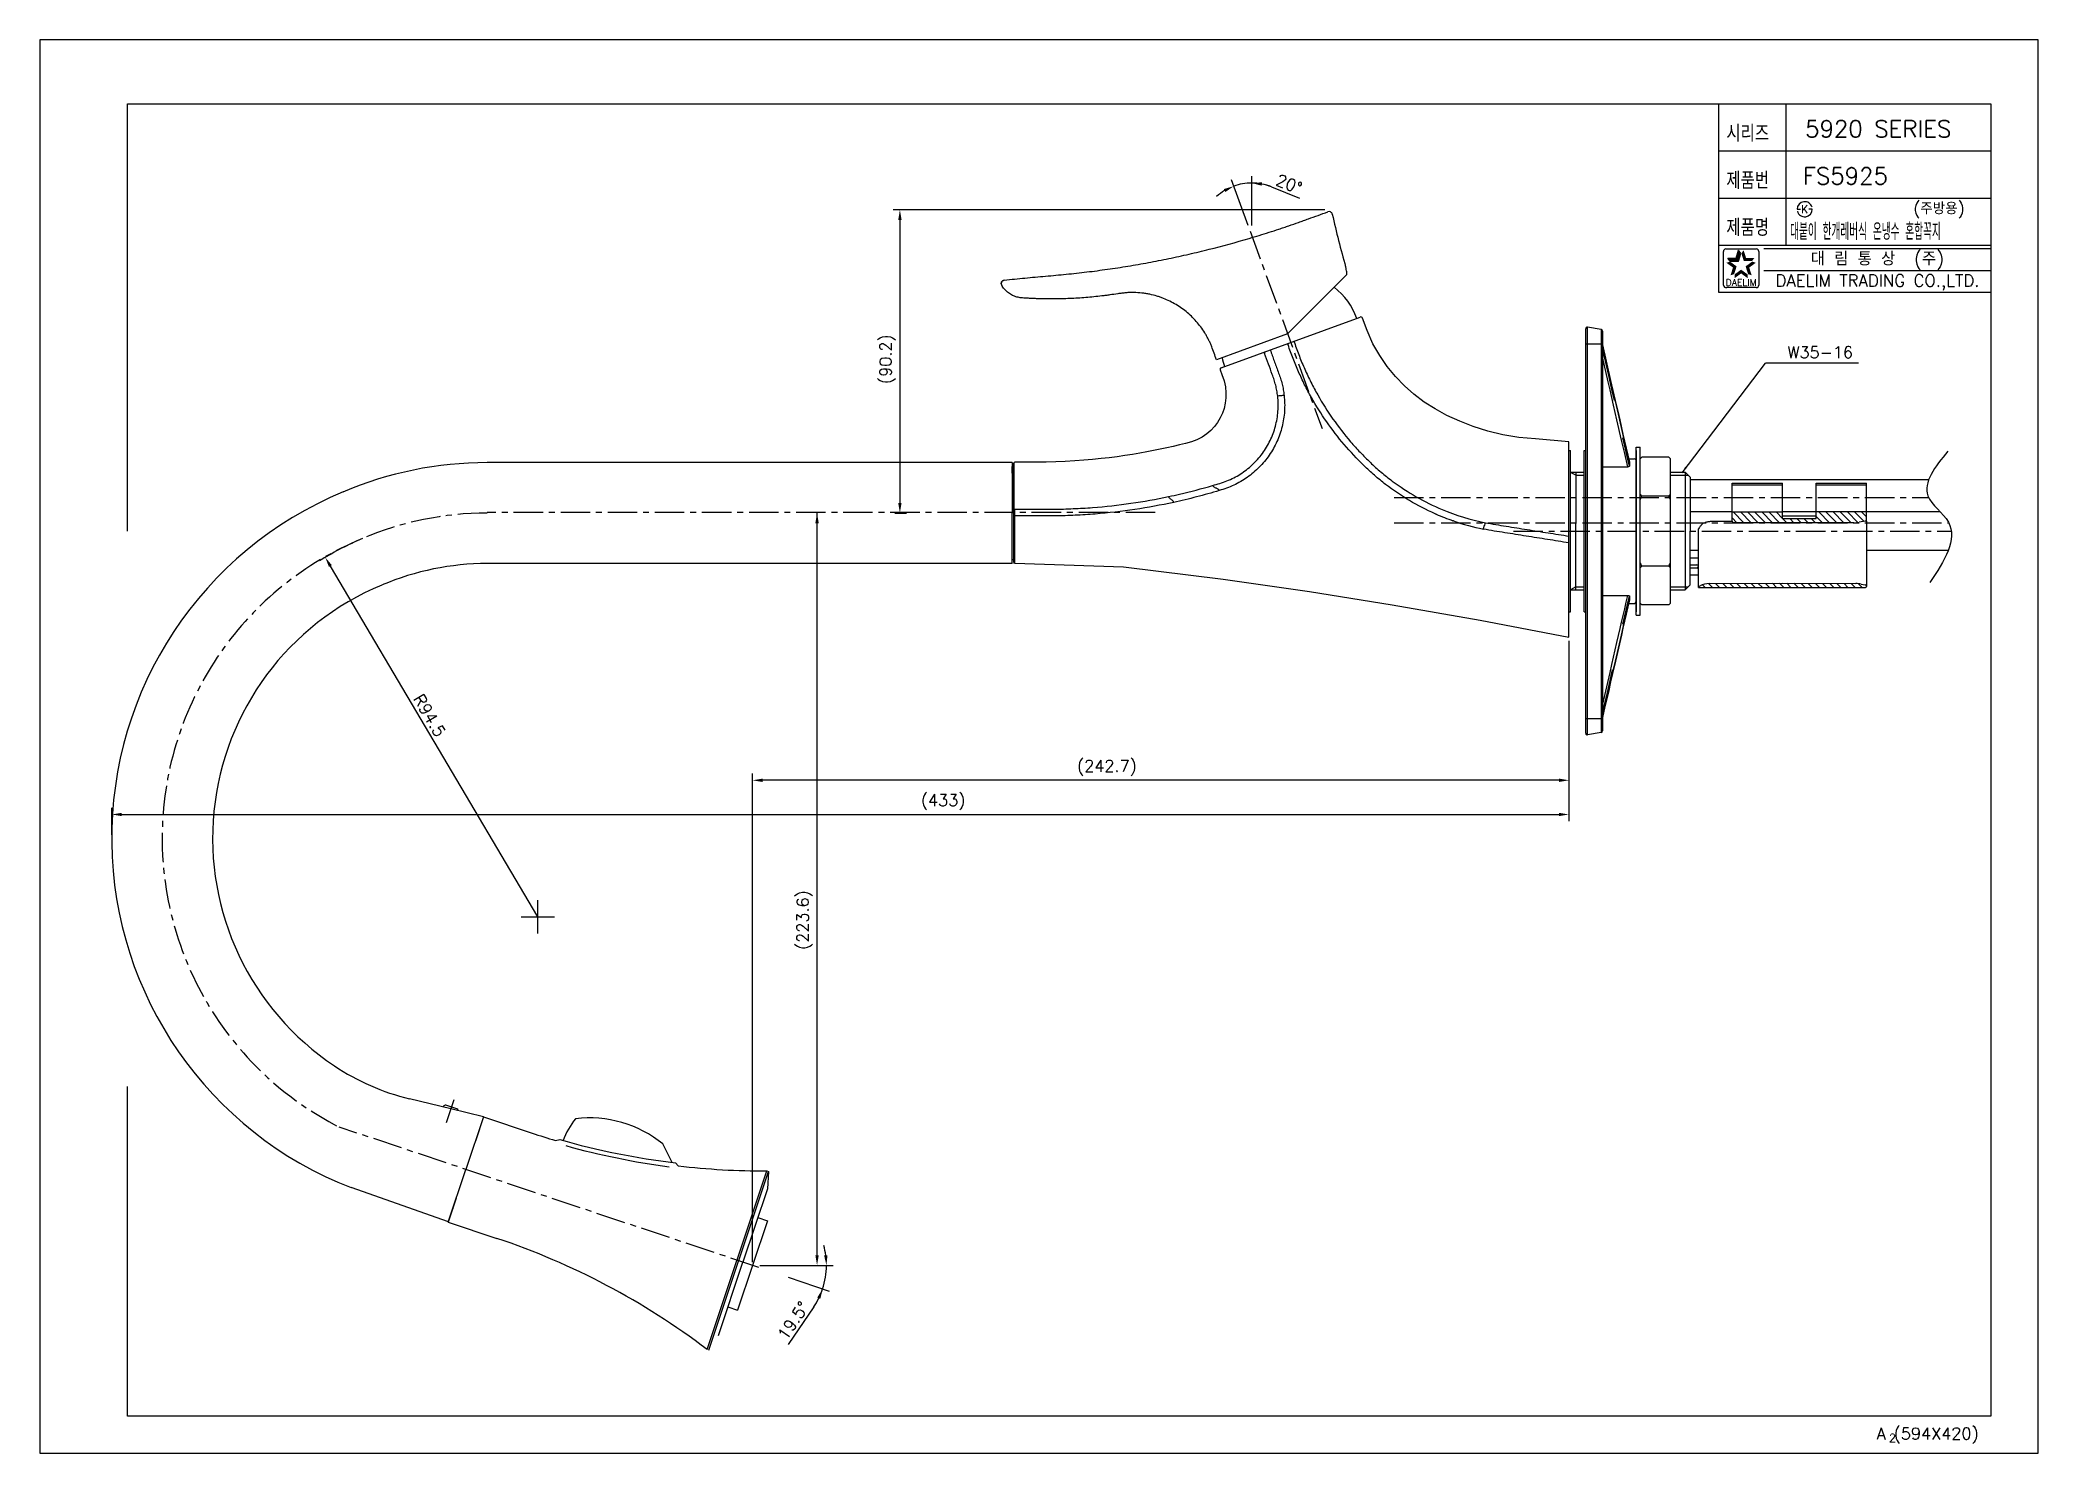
# Model space of a CAD drawing. Extents: x 22162 to 22756, y -3026 to -2606.
import ezdxf
from ezdxf.enums import TextEntityAlignment as Align

# ---------------------------------------------------------------- set-up
doc = ezdxf.new("R2010")
doc.units = 0
doc.header["$LTSCALE"] = 7
doc.header["$MEASUREMENT"] = 0
doc.linetypes.add('CENTER', pattern=[2, 1.25, -0.25, 0.25, -0.25])
doc.layers.get('0').update_dxf_attribs({"color": 2, "linetype": 'CONTINUOUS'})
doc.layers.get('Defpoints').update_dxf_attribs({"linetype": 'CONTINUOUS'})
for name, color, linetype in [('CL', 1, 'CENTER'), ('D', 2, 'CONTINUOUS'), ('DWG', 7, 'CONTINUOUS'), ('TXT', 4, 'CONTINUOUS'), ('W', 7, 'CONTINUOUS')]:
    doc.layers.add(name, color=color, linetype=linetype)
doc.styles.add('GHS', font='ROMANS.shx', dxfattribs={"bigfont": 'GHS.shx'})
doc.styles.add('ROMANS', font='romans')
doc.dimstyles.new('ISO-25', dxfattribs={"dimscale": 0, "dimtxt": 3.5, "dimasz": 2, "dimexe": 1, "dimexo": 1, "dimgap": 1, "dimtad": 1, "dimdec": 4, "dimdsep": 46, "dimtxsty": 'GHS', "dimcen": 3, "dimclrd": 256, "dimclre": 256, "dimclrt": 256, "dimadec": 3, "dimazin": 0, "dimtfac": 1, "dimtdec": 4, "dimtmove": 0, "dimatfit": 0, "dimfxl": 0, "dimtvp": 1, "dimtolj": 1, "dimtzin": 0, "dimlwd": -1, "dimlwe": -1, "dimarcsym": 0})

# ---------------------------------------------------------------- blocks, each defined once
blk = doc.blocks.new('*D0')
at = {"layer": 'D'}
for p, q in [((22616.07, -2784.86), (22616.07, -2838.44)), ((22182.85, -2842.48), (22182.85, -2834.44)), ((22185.85, -2836.44), (22613.07, -2836.44))]:
    blk.add_line(p, q, dxfattribs=at)
for points in [[(22185.85, -2835.94), (22185.85, -2836.94), (22182.85, -2836.44)], [(22613.07, -2835.94), (22613.07, -2836.94), (22616.07, -2836.44)]]:
    blk.add_solid(points, dxfattribs=at)
at = {"layer": 'Defpoints', "color": 0}
for p in [(22616.07, -2783.86), (22616.07, -2836.44), (22182.85, -2843.48)]:
    blk.add_point(p, dxfattribs=at)
at = {"layer": 'D', "insert": (22430.02, -2832.77), "char_height": 3.5, "attachment_point": 5, "style": 'GHS'}
blk.add_mtext('\\A1;(433)', dxfattribs=at)
blk = doc.blocks.new('*D5')
at = {"layer": 'D'}
for p, q in [((22520.67, -2661.39), (22515.73, -2647.82)), ((22521.76, -2661.4), (22521.76, -2646.76)), ((22527.65, -2649.91), (22535.99, -2653.29))]:
    blk.add_line(p, q, dxfattribs=at)
for start, end in [(90, 110), (67.88544, 90), (67.98863, 78.99431), (121.00569, 132.01137)]:
    blk.add_arc((22521.76, -2664.4), 15.64, start, end, dxfattribs=at)
for points in [[(22524.7, -2649.54), (22524.8, -2648.55), (22521.76, -2648.76)], [(22513.49, -2650.54), (22513.92, -2651.44), (22516.41, -2649.7)]]:
    blk.add_solid(points, dxfattribs=at)
at = {"layer": 'Defpoints', "color": 0}
for p in [(22518.15, -2649.18), (22521.01, -2662.33), (22521.69, -2664.21), (22521.76, -2662.4), (22521.76, -2664.4)]:
    blk.add_point(p, dxfattribs=at)
at = {"layer": 'D', "insert": (22532.85, -2649.05), "char_height": 3.5, "attachment_point": 5, "rotation": 337.88544, "style": 'GHS'}
blk.add_mtext('\\A1;20°', dxfattribs=at)
blk = doc.blocks.new('*D1')
at = {"layer": 'D'}
blk.add_line((22309.54, -2866.87), (22247.87, -2762.61), dxfattribs=at)
blk.add_arc((22294.45, -2841.36), 94.5, 113.66833, 121.81752, dxfattribs=at)
blk.add_solid([(22248.3, -2762.35), (22247.43, -2762.86), (22246.34, -2760.02)], dxfattribs=at)
at = {"layer": 'Defpoints', "color": 0}
for p in [(22246.34, -2760.02), (22294.45, -2841.36)]:
    blk.add_point(p, dxfattribs=at)
at = {"layer": 'D', "insert": (22277.34, -2807.03), "char_height": 3.5, "attachment_point": 5, "rotation": 300.60491, "style": 'GHS'}
blk.add_mtext('\\A1;R94.5', dxfattribs=at)
blk = doc.blocks.new('*D2')
at = {"layer": 'D'}
for p, q in [((22543.5, -2656.72), (22415.17, -2656.72)), ((22417.17, -2659.72), (22417.17, -2743.86)), ((22415.65, -2746.86), (22419.17, -2746.86))]:
    blk.add_line(p, q, dxfattribs=at)
for points in [[(22416.67, -2659.72), (22417.67, -2659.72), (22417.17, -2656.72)], [(22416.67, -2743.86), (22417.67, -2743.86), (22417.17, -2746.86)]]:
    blk.add_solid(points, dxfattribs=at)
at = {"layer": 'Defpoints', "color": 0}
for p in [(22544.5, -2656.72), (22414.65, -2746.86), (22417.17, -2746.86)]:
    blk.add_point(p, dxfattribs=at)
at = {"layer": 'D', "insert": (22413.51, -2701.11), "char_height": 3.5, "attachment_point": 5, "rotation": 90, "style": 'GHS'}
blk.add_mtext('\\A1;(90.2)', dxfattribs=at)
blk = doc.blocks.new('*D3')
at = {"layer": 'D'}
for p, q in [((22375.52, -2970.47), (22397.34, -2970.47)), ((22383.93, -2974.01), (22396.1, -2978.08)), ((22391.54, -2982.82), (22383.96, -2993.99))]:
    blk.add_line(p, q, dxfattribs=at)
for start, end in [(7.82103, 15.64206), (341.5, 0), (325.82121, 341.5), (325.85794, 333.67897)]:
    blk.add_arc((22373.35, -2970.47), 21.99, start, end, dxfattribs=at)
for points in [[(22395.64, -2967.44), (22394.64, -2967.51), (22395.34, -2970.47)], [(22392.6, -2980.03), (22393.52, -2980.41), (22394.21, -2977.45)]]:
    blk.add_solid(points, dxfattribs=at)
at = {"layer": 'Defpoints', "color": 0}
for p in [(22373.35, -2970.47), (22373.35, -2970.47), (22374.52, -2970.47), (22382.98, -2973.69), (22395.21, -2972.83)]:
    blk.add_point(p, dxfattribs=at)
at = {"layer": 'D', "insert": (22385.48, -2986.86), "char_height": 3.5, "attachment_point": 5, "rotation": 55.82121, "style": 'GHS'}
blk.add_mtext('\\A1;19.5%%D', dxfattribs=at)
blk = doc.blocks.new('*D4')
at = {"layer": 'D'}
for p, q in [((22616.07, -2784.86), (22616.07, -2828.28)), ((22373.35, -2969.47), (22373.35, -2824.28)), ((22613.07, -2826.28), (22376.35, -2826.28))]:
    blk.add_line(p, q, dxfattribs=at)
for points in [[(22376.35, -2825.78), (22376.35, -2826.78), (22373.35, -2826.28)], [(22613.07, -2825.78), (22613.07, -2826.78), (22616.07, -2826.28)]]:
    blk.add_solid(points, dxfattribs=at)
at = {"layer": 'Defpoints', "color": 0}
for p in [(22616.07, -2783.86), (22373.35, -2826.28), (22373.35, -2970.47)]:
    blk.add_point(p, dxfattribs=at)
at = {"layer": 'D', "insert": (22478.71, -2822.61), "char_height": 3.5, "attachment_point": 5, "style": 'GHS'}
blk.add_mtext('\\A1;(242.7)', dxfattribs=at)

msp = doc.modelspace()

# ---------------------------------------------------------------- linework, layer by layer
at = {"color": 7}
for p, q in [((22660.525, -2625.23662), (22660.525, -2681.23662)), ((22680.525, -2625.23662), (22680.525, -2667.23662)), ((22660.525, -2639.23662), (22741.525, -2639.23662)), ((22660.525, -2653.23662), (22741.525, -2653.23662)), ((22660.525, -2667.23662), (22741.525, -2667.23662)), ((22660.525, -2681.23662), (22741.525, -2681.23662))]:
    msp.add_line(p, q, dxfattribs=at)
at = {"color": 2, "linetype": 'Continuous'}
for p, q in [((22662.00249, -2679.1021), (22662.00249, -2669.1021)), ((22662.75249, -2668.3521), (22671.75249, -2668.3521)), ((22672.50249, -2669.1021), (22672.50249, -2679.1021)), ((22674.025, -2668.23662), (22741.525, -2668.23662)), ((22674.025, -2674.73662), (22741.525, -2674.73662)), ((22671.75249, -2679.8521), (22663.00249, -2679.8521))]:
    msp.add_line(p, q, dxfattribs=at)
at = {"color": 2}
for p, q in [((22664.00423, -2671.96899), (22663.33913, -2671.05356)), ((22663.33913, -2671.05356), (22665.76414, -2671.05356)), ((22664.00423, -2671.96899), (22666.42924, -2671.96899)), ((22665.76414, -2671.05356), (22666.51351, -2668.74724)), ((22666.42924, -2671.96899), (22667.17861, -2669.66267)), ((22667.17861, -2669.66267), (22666.51351, -2668.74724))]:
    msp.add_line(p, q, dxfattribs=at)
at = {"color": 7, "linetype": 'Continuous'}
for p, q in [((22512.68577, -2703.64663), (22554.03002, -2688.59855)), ((22532.41485, -2696.46583), (22532.56872, -2696.89036)), ((22527.24854, -2698.34621), (22527.40492, -2698.77776)), ((22616.07434, -2783.72679), (22616.07434, -2725.71375)), ((22451.07434, -2731.85978), (22451.07434, -2761.85978)), ((22451.07434, -2761.40929), (22451.07434, -2732.01397)), ((22645.74857, -2741.82794), (22637.74857, -2741.82794)), ((22576.58949, -2747.18452), (22576.54156, -2747.16371)), ((22581.75923, -2749.19083), (22581.5729, -2749.12647)), ((22645.74857, -2762.61255), (22637.74857, -2762.61255)), ((22281.51563, -2923.182), (22281.44092, -2923.4053)), ((22285.46758, -2923.97705), (22282.14845, -2922.86649)), ((22293.38552, -2926.31307), (22288.14999, -2941.96041)), ((22293.38552, -2926.31307), (22290.95729, -2933.57028)), ((22285.3024, -2950.47099), (22282.91447, -2957.60775)), ((22284.26301, -2953.57738), (22284.18369, -2953.81446))]:
    msp.add_line(p, q, dxfattribs=at)
at = {"linetype": 'Continuous'}
msp.add_lwpolyline([(22161.525, -3026.23662), (22755.525, -3026.23662), (22755.525, -2606.23662), (22161.525, -2606.23662)], close=True, dxfattribs=at)
at = {"color": 7, "linetype": 'Continuous'}
for points in [[(22616.07434, -2725.71371), (22606.09264, -2724.83857), (22601.16252, -2724.3603), (22596.42769, -2723.58568), (22591.9099, -2722.50549), (22587.6273, -2721.15778), (22583.60219, -2719.5846), (22579.8139, -2717.81078), (22576.30164, -2715.88813), (22573.06958, -2713.84869), (22570.00177, -2711.56135), (22567.136, -2709.03525), (22564.49495, -2706.29367), (22562.05719, -2703.30831), (22559.82662, -2700.05732), (22557.81343, -2696.50403), (22556.03778, -2692.58764), (22554.67075, -2688.89727)], [(22512.38454, -2704.28836), (22512.90146, -2705.70877), (22513.53861, -2707.55071), (22513.94401, -2709.35837), (22514.11446, -2711.08077), (22514.09404, -2712.6427), (22513.90386, -2714.21515), (22513.54702, -2715.75545), (22513.04755, -2717.19763), (22512.40065, -2718.58116), (22511.61276, -2719.89184), (22510.68242, -2721.12625), (22509.60587, -2722.27711), (22508.37483, -2723.33541), (22506.99811, -2724.27338), (22505.475, -2725.07225), (22503.82332, -2725.70097), (22502.07242, -2726.17131), (22500.26959, -2726.61956), (22498.42082, -2727.05684), (22496.52597, -2727.48447), (22494.58645, -2727.90001), (22492.59726, -2728.3032), (22490.55525, -2728.69304), (22488.45632, -2729.06851), (22486.29663, -2729.4283), (22484.07234, -2729.77089), (22481.77962, -2730.09448), (22479.4147, -2730.39701), (22476.97382, -2730.67616), (22474.45327, -2730.92929), (22471.85012, -2731.1534), (22469.15859, -2731.3454), (22466.34662, -2731.503), (22463.49083, -2731.61822), (22460.67413, -2731.68781), (22457.47167, -2731.71392), (22451.37432, -2731.71369)], [(22451.37434, -2761.71199), (22483.68283, -2762.80476), (22513.24458, -2766.49385), (22538.95293, -2770.18944), (22563.52959, -2774.10502), (22589.66707, -2778.68275), (22616.07434, -2783.72556)]]:
    msp.add_lwpolyline(points, dxfattribs=at)
at = {"color": 2, "linetype": 'Continuous'}
for centre, radius, start, end in [((22662.75249, -2669.1021), 0.75, 90, 180), ((22671.75249, -2669.1021), 0.75, 0, 90), ((22662.87749, -2678.9771), 0.88388, 188.13010235, 278.13010235), ((22671.75249, -2679.1021), 0.75, 270, 0)]:
    msp.add_arc(centre, radius, start, end, dxfattribs=at)
at = {"color": 7, "linetype": 'Continuous'}
for centre, radius, start, end in [((22554.20096, -2689.06843), 0.5, 20.01730221, 109.99999844), ((22512.85471, -2704.11723), 0.5, 109.99999847, 200.00001731), ((22451.37434, -2732.01376), 0.3, 90.00328727, 180), ((22604.81239, -2682.11224), 70.92907, 246.29452411, 246.5106286), ((22604.88153, -2681.94732), 71.10788, 246.55461224, 250.86515971), ((22604.90436, -2681.93485), 69.14672, 247.40065498, 258.58328638), ((22604.89661, -2681.89228), 71.16483, 251.02692194, 258.45766868), ((22451.37434, -2761.41198), 0.3, 180, 270.00144326), ((22281.9898, -2923.34065), 0.5, 71.5, 161.5), ((22285.30893, -2924.45121), 0.5, 358.01099302, 71.5)]:
    msp.add_arc(centre, radius, start, end, dxfattribs=at)
for points, knots in [([(22534.2743, -2695.78905), (22534.27728, -2695.78796), (22534.28477, -2695.80288), (22534.29594, -2695.82034), (22534.31341, -2695.85959), (22534.34519, -2695.93209), (22534.39193, -2696.04954), (22534.42979, -2696.1493), (22534.45004, -2696.20413)], [0, 0, 0, 0, 0.021037136, 0.077080113, 0.167428314, 0.289511805, 0.611999785, 1, 1, 1, 1]), ([(22534.44996, -2696.20416), (22534.93429, -2697.53622), (22535.88687, -2700.20691), (22537.51719, -2704.13726), (22539.33701, -2707.98443), (22542.01192, -2712.99101), (22545.81234, -2718.9982), (22550.18272, -2724.60787), (22553.99768, -2728.82257), (22557.00937, -2731.84427), (22560.17258, -2734.71077), (22566.83741, -2740.02146), (22573.09138, -2743.58994), (22578.33233, -2745.77212)], [0, 0, 0, 0, 0.062402637, 0.124815729, 0.187247668, 0.249701508, 0.374641922, 0.499678299, 0.562248542, 0.624841381, 0.687442046, 0.750056177, 1, 1, 1, 1]), ([(22525.64704, -2698.92911), (22525.5855, -2698.95151), (22525.5464, -2699.09837), (22525.56165, -2699.26691), (22525.58802, -2699.37908), (22525.60682, -2699.43625)], [0, 0, 0, 0, 0.367887897, 0.66189487, 1, 1, 1, 1]), ([(22529.48025, -2712.09275), (22529.41925, -2711.54291), (22529.25758, -2710.44753), (22528.90525, -2708.82519), (22528.44231, -2707.23088), (22527.68057, -2705.15412), (22526.74059, -2702.55446), (22525.98513, -2700.47552), (22525.60787, -2699.43585)], [0, 0, 0, 0, 0.125059207, 0.250058218, 0.375033849, 0.49999226, 0.749982823, 1, 1, 1, 1]), ([(22527.40393, -2698.77812), (22527.79571, -2699.85464), (22528.38415, -2701.4691), (22529.16584, -2703.62283), (22529.75702, -2705.23602), (22530.34165, -2706.85247), (22530.80866, -2708.50802), (22531.16791, -2710.1901), (22531.33355, -2711.32524), (22531.39692, -2711.89486)], [0, 0, 0, 0, 0.249974772, 0.37495873, 0.499941197, 0.624907851, 0.749908284, 0.874938915, 1, 1, 1, 1]), ([(22576.29641, -2747.05661), (22571.07828, -2744.76542), (22564.86207, -2741.08628), (22558.24043, -2735.66968), (22554.04716, -2731.79274), (22549.16472, -2726.57969), (22543.93671, -2719.79515), (22540.14386, -2713.75097), (22537.47023, -2708.71894), (22535.64897, -2704.85424), (22534.01463, -2700.90764), (22533.05758, -2698.22674), (22532.57132, -2696.88941)], [0, 0, 0, 0, 0.249954482, 0.312565359, 0.375173041, 0.500293062, 0.625329304, 0.750276778, 0.812735009, 0.875170169, 0.937588336, 1, 1, 1, 1]), ([(22510.14204, -2738.66556), (22511.56832, -2738.24624), (22514.44225, -2737.43257), (22518.45072, -2735.3726), (22522.02784, -2732.61822), (22525.04054, -2729.23374), (22527.3767, -2725.34362), (22528.95026, -2721.08489), (22529.70677, -2716.61176), (22529.64584, -2713.58586), (22529.4802, -2712.09276)], [0, 0, 0, 0, 0.123954627, 0.248305462, 0.373162404, 0.498405954, 0.623853856, 0.749338763, 0.874742865, 1, 1, 1, 1]), ([(22531.39878, -2711.89465), (22531.57065, -2713.43947), (22531.64495, -2716.56819), (22530.9162, -2721.20242), (22529.37677, -2725.63719), (22527.07514, -2729.72674), (22524.08987, -2733.33759), (22521.11195, -2735.85631), (22518.50063, -2737.52476), (22516.44467, -2738.59701), (22514.30558, -2739.48042), (22512.83486, -2739.93772), (22512.09805, -2740.15686)], [0, 0, 0, 0, 0.125223924, 0.250577988, 0.376004769, 0.501405737, 0.626632407, 0.751508825, 0.813825033, 0.876015732, 0.938071052, 1, 1, 1, 1]), ([(22531.39868, -2711.89466), (22531.24488, -2711.91236), (22530.60525, -2711.97672), (22529.96345, -2712.02426), (22529.4802, -2712.09276)], [0, 0, 0, 0, 0.240804035, 1, 1, 1, 1]), ([(22498.58841, -2743.66733), (22494.76432, -2744.50125), (22487.01631, -2745.92199), (22477.21461, -2747.04702), (22469.29428, -2747.55187), (22463.32483, -2747.7293), (22457.34956, -2747.70442), (22453.36558, -2747.70982), (22451.37355, -2747.70954)], [0, 0, 0, 0, 0.247199754, 0.497087184, 0.622630737, 0.74837335, 0.874186511, 1, 1, 1, 1]), ([(22451.37428, -2745.71087), (22453.29972, -2745.71091), (22456.18788, -2745.70985), (22460.03871, -2745.71253), (22463.88866, -2745.70787), (22468.69704, -2745.57512), (22476.35671, -2745.11325), (22485.84205, -2744.06617), (22493.3451, -2742.73657), (22497.05113, -2741.95424)], [0, 0, 0, 0, 0.125754912, 0.188632471, 0.251507867, 0.377200808, 0.502727273, 0.752615973, 1, 1, 1, 1]), ([(22497.05113, -2741.95427), (22498.14789, -2741.72275), (22502.54176, -2740.75174), (22506.90032, -2739.61862), (22510.14204, -2738.66557)], [0, 0, 0, 0, 0.249104653, 1, 1, 1, 1]), ([(22498.58846, -2743.66756), (22498.55233, -2743.49685), (22498.32834, -2743.21752), (22497.94418, -2742.90758), (22497.56162, -2742.61782), (22497.22909, -2742.32604), (22497.07473, -2742.07795), (22497.05113, -2741.95424)], [0, 0, 0, 0, 0.224280591, 0.429235522, 0.64274748, 0.838119206, 1, 1, 1, 1]), ([(22512.09805, -2740.15683), (22510.97785, -2740.48999), (22508.73928, -2741.15081), (22504.2461, -2742.36409), (22500.85508, -2743.17338), (22498.58848, -2743.66766)], [0, 0, 0, 0, 0.251125907, 0.501510569, 1, 1, 1, 1]), ([(22512.09801, -2740.15671), (22512.04581, -2739.97885), (22511.79738, -2739.75862), (22511.4339, -2739.5602), (22511.11058, -2739.40814), (22510.78834, -2739.2563), (22510.43081, -2739.06087), (22510.1871, -2738.84077), (22510.14203, -2738.66554)], [0, 0, 0, 0, 0.222010758, 0.358297541, 0.503661671, 0.648513584, 0.783282715, 1, 1, 1, 1]), ([(22451.07434, -2747.69305), (22451.07433, -2747.70096), (22451.12009, -2747.69709), (22451.16736, -2747.70886), (22451.26691, -2747.70831), (22451.33541, -2747.71012), (22451.37355, -2747.71013)], [0, 0, 0, 0, 0.078966731, 0.295270971, 0.619150525, 1, 1, 1, 1]), ([(22451.07434, -2745.73106), (22451.07434, -2745.72301), (22451.11972, -2745.72456), (22451.16782, -2745.71334), (22451.26732, -2745.71262), (22451.33607, -2745.71087), (22451.37428, -2745.71087)], [0, 0, 0, 0, 0.080060445, 0.296433611, 0.619929591, 1, 1, 1, 1]), ([(22451.37434, -2761.71196), (22451.37593, -2761.73391), (22451.37161, -2761.53908), (22451.37489, -2761.44486), (22451.37181, -2761.06028), (22451.37145, -2760.40935), (22451.36838, -2759.23416), (22451.36694, -2757.54428), (22451.36616, -2755.45613), (22451.36755, -2752.13784), (22451.372, -2749.51992), (22451.37355, -2747.70994)], [0, 0, 0, 0, 0.004716972, 0.018834389, 0.042236211, 0.074715938, 0.16570544, 0.288656271, 0.439258283, 0.612203099, 1, 1, 1, 1]), ([(22590.65709, -2751.61802), (22590.68771, -2751.46688), (22590.80317, -2751.06128), (22591.01501, -2750.43509), (22591.1692, -2749.9497), (22591.21722, -2749.71348)], [0, 0, 0, 0, 0.232977727, 0.635827089, 1, 1, 1, 1]), ([(22591.21719, -2749.71361), (22592.24554, -2749.92089), (22594.31477, -2750.27189), (22597.42431, -2750.7558), (22600.53244, -2751.25067), (22604.67692, -2751.90809), (22609.85766, -2752.72875), (22614.00213, -2753.38586), (22616.0743, -2753.71427)], [0, 0, 0, 0, 0.124995803, 0.25000294, 0.374997332, 0.500000976, 0.750010118, 1, 1, 1, 1]), ([(22616.07432, -2755.71377), (22613.9553, -2755.37797), (22609.71716, -2754.70618), (22604.4193, -2753.86759), (22600.18123, -2753.19571), (22597.00289, -2752.69032), (22593.82302, -2752.197), (22591.70805, -2751.83262), (22590.65708, -2751.61807)], [0, 0, 0, 0, 0.249998314, 0.500011406, 0.625013377, 0.750006155, 0.875010716, 1, 1, 1, 1])]:
    msp.add_open_spline(points, degree=3, knots=knots, dxfattribs=at)
for points in [[(22637.74857, -2741.82794), (22637.57558, -2741.65272), (22637.40897, -2741.47943), (22637.24857, -2741.30794)], [(22637.24857, -2742.86796), (22637.40901, -2742.5249), (22637.57562, -2742.17832), (22637.74857, -2741.82794)], [(22645.74857, -2741.82794), (22645.92156, -2741.65272), (22646.08817, -2741.47943), (22646.24857, -2741.30794)], [(22646.24857, -2742.86796), (22646.08814, -2742.5249), (22645.92153, -2742.17832), (22645.74857, -2741.82794)], [(22637.74857, -2762.61255), (22637.57558, -2762.26211), (22637.40897, -2761.91553), (22637.24857, -2761.57254)], [(22645.74857, -2762.61255), (22645.92156, -2762.26211), (22646.08817, -2761.91553), (22646.24857, -2761.57254)], [(22637.24857, -2763.13256), (22637.40901, -2762.96103), (22637.57562, -2762.78774), (22637.74857, -2762.61255)], [(22646.24857, -2763.13256), (22646.08814, -2762.96103), (22645.92153, -2762.78774), (22645.74857, -2762.61255)]]:
    msp.add_spline(points, degree=3, dxfattribs=at)
msp.add_open_spline([(22451.37355, -2747.70994), (22451.37412, -2747.04359), (22451.37432, -2746.37723), (22451.37428, -2745.71087)], degree=3, dxfattribs=at)
at = {"color": 2}
for points in [[(22664.84429, -2673.88457), (22665.92045, -2673.53491), (22662.88241, -2672.45919), (22663.95857, -2672.10952)], [(22663.33913, -2671.05356), (22664.00423, -2671.96899), (22665.76414, -2671.05356), (22666.42924, -2671.96899)], [(22665.76414, -2671.05356), (22666.42924, -2671.96899), (22666.51351, -2668.74724), (22667.17861, -2669.66267)], [(22667.99148, -2668.74724), (22667.32637, -2669.66267), (22668.74085, -2671.05356), (22668.07574, -2671.96899)], [(22668.74085, -2671.05356), (22668.07574, -2671.96899), (22671.16586, -2671.05356), (22670.50075, -2671.96899)], [(22671.62257, -2672.45919), (22670.54642, -2672.10952), (22669.6607, -2673.88457), (22668.58454, -2673.53491)], [(22664.09492, -2676.19089), (22665.17108, -2675.84123), (22664.84429, -2673.88457), (22665.92045, -2673.53491)], [(22667.25249, -2675.63423), (22667.25249, -2674.5027), (22665.29062, -2677.05962), (22665.29062, -2675.92808)], [(22669.21437, -2677.05962), (22669.21437, -2675.92808), (22667.25249, -2675.63423), (22667.25249, -2674.5027)], [(22669.6607, -2673.88457), (22668.58454, -2673.53491), (22670.41007, -2676.19089), (22669.33391, -2675.84123)]]:
    msp.add_solid(points, dxfattribs=at)
at = {"layer": 'CL'}
for p, q in [((22564.08298, -2742.22027), (22723.05558, -2742.22027)), ((22493.07434, -2746.72802), (22294.44905, -2746.72812)), ((22564.08298, -2749.72027), (22729.01034, -2749.72027)), ((22599.54855, -2752.22027), (22729.76894, -2752.22027)), ((22284.53436, -2921.25094), (22282.24826, -2928.08337)), ((22375.2438, -2971.10159), (22250.51578, -2929.36818))]:
    msp.add_line(p, q, dxfattribs=at)
for centre, radius, start, end in [((22294.44905, -2841.35985), 94.5, 90, 113.06202335), ((22294.21493, -2843.4807), 96.36532, 112.43997347, 243.03321785)]:
    msp.add_arc(centre, radius, start, end, dxfattribs=at)
at = {"layer": 'D'}
for p, q in [((22683.90769, -2656.55475), (22684.40769, -2656.55475)), ((22684.40769, -2656.55475), (22684.90769, -2656.55475)), ((22687.90769, -2656.55475), (22687.40769, -2656.55475)), ((22688.40769, -2656.55475), (22687.90769, -2656.55475)), ((22702.10652, -2702.26111), (22674.53345, -2702.26111)), ((22618.07434, -2735.62027), (22616.57434, -2734.75424)), ((22618.07434, -2735.62027), (22620.57434, -2735.62027)), ((22646.27436, -2735.62027), (22651.47434, -2735.62027)), ((22392.54045, -2967.46698), (22392.54045, -2746.72807)), ((22664.54855, -2748.28367), (22665.98524, -2749.72037)), ((22664.90656, -2746.52037), (22668.10656, -2749.72037)), ((22667.02788, -2746.52037), (22670.22788, -2749.72037)), ((22669.1492, -2746.52037), (22672.3492, -2749.72037)), ((22671.27052, -2746.52037), (22674.47052, -2749.72037)), ((22673.39184, -2746.52037), (22676.59184, -2749.72037)), ((22675.51316, -2746.52037), (22678.71316, -2749.72037)), ((22677.63449, -2746.52037), (22679.54855, -2748.43443)), ((22679.58449, -2748.47037), (22680.83449, -2749.72037)), ((22681.70581, -2748.47037), (22682.95581, -2749.72037)), ((22683.82713, -2748.47037), (22685.07713, -2749.72037)), ((22685.94845, -2748.47037), (22687.19845, -2749.72037)), ((22688.06977, -2748.47037), (22689.31977, -2749.72037)), ((22689.54855, -2747.82783), (22691.44109, -2749.72037)), ((22690.36241, -2746.52037), (22693.56241, -2749.72037)), ((22692.48373, -2746.52037), (22695.68373, -2749.72037)), ((22694.60505, -2746.52037), (22697.80505, -2749.72037)), ((22696.72637, -2746.52037), (22699.92637, -2749.72037)), ((22698.84769, -2746.52037), (22701.96922, -2749.6419)), ((22700.96901, -2746.52037), (22703.79466, -2749.34602)), ((22703.09033, -2746.52037), (22704.54855, -2747.97859)), ((22657.56882, -2767.82019), (22658.71829, -2768.96965)), ((22659.67631, -2767.80636), (22660.83961, -2768.96965)), ((22661.78842, -2767.79714), (22662.96093, -2768.96965)), ((22663.90052, -2767.78793), (22665.08225, -2768.96965)), ((22666.01263, -2767.77871), (22667.20357, -2768.96965)), ((22668.12473, -2767.7695), (22669.32489, -2768.96965)), ((22670.23684, -2767.76028), (22671.44621, -2768.96965)), ((22672.34894, -2767.75106), (22673.56753, -2768.96965)), ((22674.46105, -2767.74185), (22675.68885, -2768.96965)), ((22676.57315, -2767.73263), (22677.81017, -2768.96965)), ((22678.68525, -2767.72342), (22679.93149, -2768.96965)), ((22680.80831, -2767.72515), (22682.05281, -2768.96965)), ((22682.93893, -2767.73445), (22684.17413, -2768.96965)), ((22685.06954, -2767.74374), (22686.29545, -2768.96965)), ((22687.20016, -2767.75304), (22688.41677, -2768.96965)), ((22689.33078, -2767.76234), (22690.53809, -2768.96965)), ((22691.46139, -2767.77163), (22692.65941, -2768.96965)), ((22693.59201, -2767.78093), (22694.78073, -2768.96965)), ((22695.72263, -2767.79023), (22696.90205, -2768.96965)), ((22697.85324, -2767.79952), (22699.02337, -2768.96965)), ((22699.98386, -2767.80882), (22701.14469, -2768.96965)), ((22702.14834, -2767.85198), (22703.26601, -2768.96965)), ((22618.07434, -2768.82027), (22616.57434, -2769.68629)), ((22618.07434, -2768.82027), (22620.54855, -2768.82027)), ((22646.27436, -2768.82027), (22651.47434, -2768.82027)), ((22655.78384, -2768.15653), (22656.59697, -2768.96965)), ((22309.5357, -2871.86501), (22309.5357, -2861.86501)), ((22304.5357, -2866.86501), (22314.5357, -2866.86501)), ((22383.40531, -2970.46698), (22394.54045, -2970.46698))]:
    msp.add_line(p, q, dxfattribs=at)
for start, end in [(15, 180), (195, 0)]:
    msp.add_arc((22686.15769, -2656.55475), 2.25, start, end, dxfattribs=at)
msp.add_spline([(22728.65952, -2728.45171), (22722.80609, -2741.72037), (22728.87631, -2749.52037), (22723.37212, -2767.47508)], degree=3, dxfattribs=at)
for points in [[(22392.04045, -2749.85974), (22393.04045, -2749.85974), (22392.54045, -2746.85974)], [(22392.04045, -2967.46698), (22393.04045, -2967.46698), (22392.54045, -2970.46698)]]:
    msp.add_solid(points, dxfattribs=at)
at = {"layer": 'DWG'}
for p, q in [((22532.43296, -2693.58596), (22549.97739, -2676.04153)), ((22532.43296, -2693.58596), (22511.28988, -2701.28142)), ((22621.04855, -2812.31366), (22621.04855, -2692.12684)), ((22621.04855, -2696.5308), (22626.04857, -2696.5308)), ((22621.63537, -2812.80622), (22621.63537, -2691.63428)), ((22625.63537, -2692.33959), (22621.63537, -2691.63428)), ((22625.63537, -2692.33959), (22625.63537, -2812.10092)), ((22626.04857, -2692.83178), (22626.04857, -2811.60894)), ((22627.99353, -2705.32456), (22626.04857, -2696.83729)), ((22626.04857, -2696.84426), (22628.46934, -2707.40777)), ((22450.57434, -2731.85968), (22294.57434, -2731.85968)), ((22450.57434, -2731.85968), (22450.57434, -2733.05968)), ((22616.07434, -2728.22027), (22616.57434, -2728.22027)), ((22616.57434, -2752.22027), (22616.57434, -2728.22027)), ((22620.54855, -2776.22023), (22620.54855, -2728.22026)), ((22620.54855, -2728.22026), (22621.04855, -2728.22026)), ((22633.54604, -2733.12147), (22632.63782, -2729.15185)), ((22634.04857, -2732.90053), (22633.56921, -2730.80776)), ((22633.80959, -2730.72026), (22635.54856, -2730.72026)), ((22634.04712, -2731.75959), (22634.04857, -2731.77018)), ((22634.04857, -2731.77018), (22634.04857, -2732.89952)), ((22636.04857, -2777.22024), (22636.04857, -2727.22026)), ((22636.04857, -2727.22026), (22637.24857, -2727.22026)), ((22636.04857, -2728.22026), (22636.04857, -2776.22026)), ((22637.24857, -2777.22024), (22637.24857, -2727.22026)), ((22637.24857, -2730.78095), (22637.74857, -2730.28095)), ((22645.74857, -2730.28095), (22637.74857, -2730.28095)), ((22645.74857, -2730.28095), (22646.24857, -2730.78095)), ((22646.24857, -2773.65955), (22646.24857, -2730.78095)), ((22451.07434, -2732.95968), (22450.57434, -2732.95968)), ((22450.57434, -2732.95968), (22450.57434, -2734.95982)), ((22450.57434, -2733.05968), (22450.57434, -2734.95982)), ((22450.57434, -2734.95968), (22450.57434, -2733.05968)), ((22450.57434, -2733.05968), (22450.57434, -2746.85978)), ((22616.57434, -2734.72027), (22620.57434, -2734.72027)), ((22618.07434, -2734.72027), (22618.07434, -2749.72027)), ((22626.04857, -2733.12147), (22633.54604, -2733.12147)), ((22646.27436, -2734.72027), (22650.57434, -2734.72027)), ((22650.57434, -2734.72027), (22652.07434, -2736.22027)), ((22650.57434, -2734.72027), (22650.57434, -2769.72027)), ((22652.07434, -2736.22027), (22652.07434, -2752.22027)), ((22722.98511, -2736.97037), (22652.07434, -2736.97037)), ((22450.57434, -2761.85968), (22450.57434, -2746.85978)), ((22618.07434, -2769.72027), (22618.07434, -2749.72027)), ((22664.54855, -2746.47037), (22652.07434, -2746.47037)), ((22664.54855, -2746.47047), (22652.07434, -2746.47047)), ((22689.54855, -2746.47037), (22679.54855, -2746.47037)), ((22689.54855, -2747.77037), (22679.54855, -2747.77037)), ((22726.47116, -2746.47037), (22704.54853, -2746.47037)), ((22726.47125, -2746.47047), (22704.54853, -2746.47047)), ((22616.57434, -2776.22027), (22616.57434, -2752.22027)), ((22652.07434, -2768.22027), (22652.07434, -2752.22027)), ((22450.57434, -2761.85968), (22294.57434, -2761.85968)), ((22451.07434, -2760.75986), (22450.57434, -2760.75986)), ((22654.54855, -2757.97047), (22652.07434, -2757.97047)), ((22728.81278, -2757.97047), (22704.54807, -2757.97047)), ((22616.57434, -2769.72027), (22620.54855, -2769.72027)), ((22626.04857, -2771.31904), (22633.54604, -2771.31904)), ((22633.56812, -2773.63761), (22634.04857, -2771.54034)), ((22633.80959, -2773.72026), (22635.54856, -2773.72026)), ((22634.04857, -2772.67033), (22634.04712, -2772.68091)), ((22634.04857, -2771.54099), (22634.04857, -2772.67033)), ((22637.24857, -2773.65955), (22637.74857, -2774.15955)), ((22645.74857, -2774.15955), (22646.24857, -2773.65955)), ((22646.27436, -2769.72027), (22650.57434, -2769.72027)), ((22650.57434, -2769.72027), (22652.07434, -2768.22027)), ((22616.07434, -2776.22027), (22616.57434, -2776.22027)), ((22620.54855, -2776.22023), (22621.04855, -2776.22023)), ((22636.04857, -2777.22024), (22637.24857, -2777.22024)), ((22645.74857, -2774.15955), (22637.74857, -2774.15955)), ((22626.04857, -2804.05386), (22628.30264, -2794.21718)), ((22627.88876, -2798.44023), (22629.03818, -2793.424)), ((22621.04855, -2807.90971), (22626.04857, -2807.90971)), ((22626.6773, -2804.85234), (22626.04857, -2807.59625)), ((22626.04857, -2807.60329), (22626.29514, -2806.52717)), ((22625.63537, -2812.10092), (22621.63537, -2812.80622)), ((22283.63482, -2923.93938), (22271.35045, -2920.9489)), ((22293.38552, -2926.31307), (22283.63482, -2923.93938)), ((22293.38552, -2926.31307), (22307.85186, -2931.15344)), ((22314.76115, -2933.33782), (22316.10512, -2933.06439)), ((22349.44687, -2939.85358), (22346.71383, -2934.37194)), ((22351.25557, -2940.87468), (22350.46042, -2939.97593)), ((22282.91447, -2957.60775), (22288.14999, -2941.96041)), ((22359.87297, -2995.48437), (22377.64204, -2942.37825)), ((22360.34714, -2995.64302), (22378.1162, -2942.5369)), ((22377.64204, -2942.37825), (22378.1162, -2942.5369)), ((22378.1162, -2942.5369), (22377.80019, -2947.70362)), ((22282.93082, -2957.55887), (22254.06252, -2947.35572)), ((22377.80019, -2947.70362), (22370.50218, -2969.51507)), ((22282.91447, -2957.60775), (22297.3808, -2962.44812)), ((22377.78942, -2957.19045), (22368.90489, -2983.74351)), ((22374.94445, -2956.23854), (22377.78942, -2957.19045)), ((22363.20417, -2991.32651), (22370.50218, -2969.51507)), ((22366.05991, -2982.7916), (22368.90489, -2983.74351))]:
    msp.add_line(p, q, dxfattribs=at)
at = {"layer": 'DWG', "linetype": 'Continuous'}
for p, q in [((22664.54855, -2749.34433), (22664.54855, -2737.93555)), ((22664.54855, -2737.93555), (22679.54855, -2737.93555)), ((22679.54855, -2748.47037), (22679.54855, -2737.93555)), ((22689.54855, -2737.93555), (22704.54855, -2737.93555)), ((22689.54855, -2748.47037), (22689.54855, -2737.93555)), ((22704.54852, -2749.26088), (22704.54855, -2737.93555)), ((22664.54855, -2738.43555), (22679.54855, -2738.43555)), ((22689.54855, -2738.43555), (22704.54855, -2738.43555)), ((22664.04855, -2749.37267), (22658.68928, -2749.37267)), ((22704.54805, -2750.13061), (22704.5481, -2768.66963)), ((22654.54855, -2768.96965), (22654.54855, -2751.57986)), ((22652.04855, -2760.31718), (22652.04855, -2762.22037)), ((22654.54855, -2760.22037), (22652.45919, -2760.22037)), ((22652.04855, -2762.22037), (22654.04855, -2762.22037)), ((22652.04855, -2763.22037), (22652.04855, -2765.09339)), ((22654.04855, -2763.22037), (22652.04855, -2763.22037)), ((22652.50847, -2765.22037), (22654.54855, -2765.22037)), ((22654.5487, -2763.36482), (22654.54855, -2763.22037))]:
    msp.add_line(p, q, dxfattribs=at)
at = {"layer": 'DWG', "color": 7, "linetype": 'Continuous'}
for p, q in [((22664.54855, -2746.52037), (22679.54855, -2746.52037)), ((22700.72095, -2749.72037), (22665.04855, -2749.72037)), ((22679.54855, -2748.47037), (22689.54855, -2748.47037)), ((22704.54853, -2746.52037), (22689.54855, -2746.52037)), ((22704.13075, -2749.29001), (22702.36493, -2749.58431)), ((22704.53796, -2749.40864), (22704.53921, -2749.46019)), ((22704.54252, -2749.36242), (22704.53893, -2749.3973)), ((22704.53921, -2749.46019), (22704.54312, -2749.6582)), ((22704.54312, -2749.6582), (22704.54616, -2749.88188)), ((22704.54616, -2749.88188), (22704.54805, -2750.13061)), ((22657.74811, -2767.81477), (22679.5481, -2767.71965)), ((22679.5481, -2767.71965), (22701.3346, -2767.81471)), ((22702.93505, -2767.95081), (22704.13029, -2768.15001)), ((22654.5481, -2768.96965), (22704.2481, -2768.96965)), ((22654.71393, -2768.63673), (22655.09097, -2768.44821)), ((22704.5481, -2768.66963), (22704.5481, -2768.64321))]:
    msp.add_line(p, q, dxfattribs=at)
at = {"layer": 'DWG'}
for points in [[(22447.35442, -2678.90888), (22447.34319, -2678.87081), (22447.31658, -2678.73998), (22447.30765, -2678.60979), (22447.31538, -2678.48234), (22447.33868, -2678.35955), (22447.37608, -2678.24321), (22447.42613, -2678.13458), (22447.48697, -2678.0354), (22447.55717, -2677.94592), (22447.63503, -2677.86683), (22447.71898, -2677.79853), (22447.80735, -2677.74108), (22447.89819, -2677.69462), (22447.9272, -2677.68216)], [(22627.88709, -2705.99303), (22627.28939, -2703.3842), (22626.04857, -2697.9699)], [(22628.30119, -2710.21701), (22627.75835, -2707.8479), (22626.04857, -2700.38672)], [(22629.58933, -2713.42245), (22629.0364, -2711.00868), (22627.88709, -2705.99303)], [(22630.77729, -2717.47488), (22629.87752, -2713.54717), (22627.99353, -2705.32456)], [(22628.46934, -2707.40777), (22630.12866, -2714.64983), (22630.65377, -2716.94244), (22631.16442, -2719.17139)], [(22630.34285, -2719.12883), (22629.34729, -2714.78288), (22628.30119, -2710.21701)], [(22632.63782, -2729.15185), (22632.18376, -2727.16798), (22631.73391, -2725.20297), (22630.34285, -2719.12883)], [(22634.04734, -2731.75959), (22633.30719, -2728.52406), (22632.49218, -2724.96333), (22630.77729, -2717.47488)], [(22631.16442, -2719.17139), (22632.13264, -2723.4003), (22633.08937, -2727.57571)], [(22633.56921, -2730.80776), (22633.0893, -2728.70918), (22632.60889, -2726.60698), (22632.13257, -2724.52486)], [(22633.08937, -2727.57571), (22633.56924, -2729.67189), (22634.04857, -2731.76945)], [(22634.04857, -2732.89952), (22634.04386, -2732.92852), (22634.03131, -2732.95644), (22634.0109, -2732.98305), (22633.98204, -2733.00886), (22633.94532, -2733.03337), (22633.90254, -2733.05534), (22633.85337, -2733.07456), (22633.79816, -2733.09109), (22633.73953, -2733.10421), (22633.67841, -2733.1135), (22633.61391, -2733.11922), (22633.54604, -2733.12147)], [(22631.65296, -2783.14226), (22632.49628, -2779.4592), (22633.31129, -2775.89846), (22634.04734, -2772.68091)], [(22634.04857, -2772.67084), (22633.56812, -2774.7734), (22633.08753, -2776.8727), (22632.60686, -2778.97027), (22632.13087, -2781.04796), (22631.65477, -2783.12769)], [(22632.13094, -2779.92275), (22632.60693, -2777.84194), (22633.0876, -2775.73887), (22633.56812, -2773.63761)], [(22632.63622, -2775.29562), (22633.09093, -2773.30841), (22633.54604, -2771.31904)], [(22633.54604, -2771.31904), (22633.61391, -2771.32128), (22633.67841, -2771.32701), (22633.73953, -2771.33629), (22633.79816, -2771.34942), (22633.85337, -2771.36595), (22633.90254, -2771.38516), (22633.94532, -2771.40714), (22633.98204, -2771.43164), (22634.0109, -2771.45746), (22634.03131, -2771.48407), (22634.04386, -2771.51198), (22634.04857, -2771.54099)], [(22630.34299, -2785.3111), (22631.28308, -2781.20647), (22631.73232, -2779.24464), (22632.63622, -2775.29562)], [(22631.65477, -2783.12769), (22629.59085, -2792.13804), (22629.03814, -2794.55015), (22628.47112, -2797.02498), (22627.88876, -2799.56645), (22626.6773, -2804.85234)], [(22628.30264, -2794.21718), (22628.83196, -2791.90695), (22630.34299, -2785.3111)], [(22628.95371, -2794.92553), (22629.88161, -2790.87535), (22631.65296, -2783.14226)], [(22626.29514, -2806.52717), (22627.01345, -2803.39286), (22628.95371, -2794.92553)], [(22626.04857, -2806.47068), (22626.6773, -2803.72757), (22627.2907, -2801.05065), (22627.88876, -2798.44023)]]:
    msp.add_lwpolyline(points, dxfattribs=at)
at = {"layer": 'DWG', "linetype": 'Continuous'}
for points in [[(22658.68928, -2749.37267), (22658.47009, -2749.37527), (22658.25107, -2749.38388), (22658.03291, -2749.39853), (22657.81584, -2749.41906), (22657.60098, -2749.44562), (22657.39026, -2749.47859), (22657.18483, -2749.5178), (22656.98469, -2749.56341), (22656.78992, -2749.61632), (22656.60107, -2749.67635), (22656.41869, -2749.74367), (22656.24281, -2749.8197), (22656.07342, -2749.90471), (22655.91168, -2749.99842), (22655.75922, -2750.10141), (22655.61667, -2750.21387), (22655.48389, -2750.33561), (22655.36108, -2750.46662)], [(22655.36108, -2750.46662), (22655.23225, -2750.62028), (22655.10638, -2750.77812), (22654.98347, -2750.94015), (22654.86353, -2751.10635), (22654.74654, -2751.27673), (22654.54855, -2751.57986)], [(22652.45919, -2760.22037), (22652.42914, -2760.22116), (22652.39823, -2760.22322), (22652.36646, -2760.22657), (22652.33378, -2760.23122), (22652.30023, -2760.23718), (22652.26601, -2760.24443), (22652.23109, -2760.25295), (22652.19549, -2760.26281), (22652.15942, -2760.27411), (22652.12294, -2760.28692), (22652.08598, -2760.30127), (22652.04855, -2760.31718)], [(22652.04855, -2765.09339), (22652.07536, -2765.10672), (22652.10219, -2765.11931), (22652.12905, -2765.13116), (22652.15599, -2765.14226), (22652.18295, -2765.15263), (22652.20979, -2765.16227), (22652.23651, -2765.17121), (22652.26311, -2765.17942), (22652.28945, -2765.18691), (22652.31555, -2765.19369), (22652.3414, -2765.19975), (22652.36676, -2765.20505), (22652.39158, -2765.20958), (22652.41592, -2765.21336), (22652.43978, -2765.21633), (22652.46316, -2765.21848), (22652.48606, -2765.21983), (22652.50847, -2765.22037)]]:
    msp.add_lwpolyline(points, dxfattribs=at)
at = {"layer": 'DWG', "color": 7, "linetype": 'Continuous'}
for points in [[(22664.50298, -2749.24068), (22664.47825, -2749.26137), (22664.44884, -2749.28073), (22664.41526, -2749.29867), (22664.37788, -2749.31527), (22664.33699, -2749.32995), (22664.29285, -2749.34268), (22664.24613, -2749.35349), (22664.19773, -2749.36194), (22664.14837, -2749.36788), (22664.09847, -2749.37146), (22664.04855, -2749.37267)], [(22664.54855, -2749.15356), (22664.54562, -2749.17605), (22664.53693, -2749.19802), (22664.52264, -2749.21947), (22664.50298, -2749.24068)], [(22704.5379, -2749.40933), (22704.53788, -2749.40962), (22704.53788, -2749.40577), (22704.53784, -2749.40441)], [(22704.53893, -2749.3973), (22704.53832, -2749.40384), (22704.53796, -2749.40864)], [(22704.54852, -2749.26088), (22704.54784, -2749.28981), (22704.54642, -2749.31634), (22704.54456, -2749.34064), (22704.54252, -2749.36242)]]:
    msp.add_lwpolyline(points, dxfattribs=at)
at = {"layer": 'DWG'}
for centre, radius, start, end in [((22544.74225, -2658.2449), 1.00025, 12.57553678, 109.98733425), ((22810.71814, -2598.98503), 271.49725, 192.56036942, 195.96017199), ((22448.3072, -2678.60667), 0.99956, 112.3441864, 208.85099995), ((22448.30947, -2678.61254), 1.00585, 96.196168, 112.33689853), ((22533.35641, -2696.12313), 20.9, 20, 51.7237714), ((22621.54856, -2692.12668), 0.5, 79.99984536, 180), ((22625.54856, -2692.83199), 0.5, 0, 79.99988799), ((22533.35641, -2696.12313), 20.9, 192.57741082, 200), ((22294.44905, -2841.35985), 109.5, 90, 113.06202335), ((22635.54856, -2731.22026), 0.5, 0, 90), ((22294.21493, -2843.4807), 111.36532, 112.43997347, 248.86622231), ((22294.44905, -2841.35985), 79.5, 90, 113.06202335), ((22294.21493, -2843.4807), 81.36532, 112.43997347, 236.29167645), ((22635.54856, -2773.22026), 0.5, 270, 0), ((22621.54856, -2812.31384), 0.5, 180, 280.0000156), ((22625.54856, -2811.60853), 0.5, 280.00016771, 0), ((22287.90757, -2852.93521), 70, 236.29167645, 256.31815511), ((22339.4704, -2941.72311), 23.91859, 141.58594707, 159.58959529), ((22324.78262, -2961.54369), 34.91822, 51.09185781, 96.66610961), ((22376.78512, -2725.13363), 217.24631, 251.5, 253.41121996), ((22375.98998, -2724.23488), 217.24631, 253.99899528, 263.25133082), ((22376.59516, -2725.70137), 217.24631, 254.31218083, 262.57951127), ((22376.78512, -2725.13363), 217.24631, 263.25133082, 270.22599958), ((22228.44754, -3168.46793), 217.24631, 52.77400042, 71.5)]:
    msp.add_arc(centre, radius, start, end, dxfattribs=at)
at = {"layer": 'DWG', "color": 7, "linetype": 'Continuous'}
for centre, radius, start, end in [((22665.04855, -2749.22039), 0.5, 180, 270), ((22700.72094, -2739.72037), 10, 270.00000961, 279.46228608), ((22704.04855, -2748.79681), 0.5, 279.46228607, 359.99999782), ((22657.77429, -2773.81476), 6.00006, 90.25000087, 116.56541156), ((22701.29106, -2777.81478), 10.00001, 80.5377143, 89.75050818), ((22654.8481, -2768.90505), 0.3, 116.56496201, 179.99997913), ((22704.0481, -2768.64321), 0.5, 0.00000222, 80.53771393), ((22704.2481, -2768.66963), 0.3, 270, 0)]:
    msp.add_arc(centre, radius, start, end, dxfattribs=at)
at = {"layer": 'DWG', "linetype": 'Continuous'}
msp.add_arc((22654.04855, -2762.72037), 0.5, 270, 90, dxfattribs=at)
at = {"layer": 'DWG'}
for points, knots in [([(22448.20093, -2677.61256), (22450.24552, -2677.39324), (22454.33669, -2676.97173), (22460.48254, -2676.43729), (22465.6028, -2675.97699), (22469.69373, -2675.55391), (22472.75797, -2675.2004), (22475.81803, -2674.81237), (22479.89267, -2674.25434), (22484.97532, -2673.48068), (22491.05242, -2672.41756), (22497.10613, -2671.22886), (22503.13486, -2669.91899), (22511.13376, -2668.0019), (22519.07138, -2665.83589), (22525.95141, -2663.7228), (22529.37526, -2662.61497), (22531.32582, -2661.96394), (22533.27407, -2661.30605), (22535.21631, -2660.63047), (22537.15368, -2659.9412), (22539.08663, -2659.2396), (22541.50171, -2658.35961), (22543.43412, -2657.65654), (22544.40028, -2657.30488)], [0, 0, 0, 0, 0.062500695, 0.125001559, 0.187502291, 0.218752792, 0.250003253, 0.281253745, 0.312504226, 0.375004309, 0.437504343, 0.500004481, 0.562504577, 0.625004568, 0.749997583, 0.812497445, 0.84374778, 0.859373007, 0.874998237, 0.906248582, 0.921873809, 0.937499039, 0.968749519, 1, 1, 1, 1]), ([(22549.97739, -2676.04153), (22550.00906, -2676.00987), (22550.05223, -2675.9028), (22550.0717, -2675.70996), (22550.06348, -2675.45678), (22550.01273, -2675.02693), (22549.88956, -2674.41274), (22549.76039, -2673.9059), (22549.68627, -2673.63838)], [0, 0, 0, 0, 0.054616533, 0.133680025, 0.237198296, 0.36222481, 0.661482621, 1, 1, 1, 1]), ([(22511.28988, -2701.28142), (22511.05445, -2700.63459), (22510.58228, -2699.34149), (22510.00321, -2697.72062), (22509.48102, -2696.44689), (22509.04768, -2695.50922), (22508.57237, -2694.58893), (22507.88516, -2693.3802), (22506.93168, -2691.91654), (22505.64544, -2690.2593), (22504.22596, -2688.71714), (22502.68766, -2687.29704), (22501.03561, -2686.00565), (22499.27474, -2684.85903), (22497.43424, -2683.8682), (22495.85617, -2683.1632), (22494.57263, -2682.68112), (22493.2211, -2682.2437), (22491.78402, -2681.89136), (22490.27161, -2681.61663), (22488.68556, -2681.39549), (22487.08595, -2681.28312), (22485.49305, -2681.2995), (22484.30552, -2681.37938), (22483.12063, -2681.51165), (22481.5446, -2681.7292), (22479.97151, -2681.96593), (22478.39627, -2682.18693), (22476.8174, -2682.38673), (22474.84062, -2682.60031), (22472.45919, -2682.81805), (22470.07983, -2682.98641), (22467.71214, -2683.1106), (22465.71478, -2683.17841), (22464.04259, -2683.20664), (22462.21953, -2683.22113), (22460.36362, -2683.20391), (22458.50936, -2683.15626), (22457.12355, -2683.10544), (22455.7369, -2683.0331), (22454.35081, -2682.95433), (22453.19532, -2682.88138), (22452.28213, -2682.73353), (22451.61182, -2682.55681), (22450.96202, -2682.31147), (22450.13034, -2681.90236), (22449.16833, -2681.2477), (22448.1794, -2680.26439), (22447.65555, -2679.49495), (22447.43208, -2679.09008)], [0, 0, 0, 0, 0.027598626, 0.055198508, 0.068997098, 0.082778946, 0.096600852, 0.110514211, 0.138515965, 0.166555502, 0.194529423, 0.222457598, 0.250406235, 0.278504477, 0.306601979, 0.334132653, 0.347732454, 0.361559511, 0.391070246, 0.406965103, 0.423180141, 0.455264011, 0.471133762, 0.48702137, 0.502962147, 0.518928048, 0.550808348, 0.566745024, 0.582704114, 0.61461565, 0.646459315, 0.678580659, 0.710247253, 0.741517285, 0.75870466, 0.777301848, 0.814613749, 0.833112734, 0.85167126, 0.870213804, 0.888780782, 0.907351059, 0.916587945, 0.925826183, 0.935096181, 0.944388353, 0.962943093, 0.981458326, 1, 1, 1, 1])]:
    msp.add_open_spline(points, degree=3, knots=knots, dxfattribs=at)
at = {"layer": 'TXT', "color": 4}
for p, q in [((22187.525, -2625.23662), (22741.525, -2625.23662)), ((22187.525, -2752.22703), (22187.525, -2625.23662)), ((22741.525, -2625.23662), (22741.525, -3015.23662)), ((22187.525, -3015.23662), (22187.525, -2917.32916))]:
    msp.add_line(p, q, dxfattribs=at)
at = {"layer": 'TXT', "color": 4, "linetype": 'Continuous'}
msp.add_line((22741.525, -3015.23662), (22187.525, -3015.23662), dxfattribs=at)
at = {"layer": 'W', "color": 1, "linetype": 'CENTER'}
msp.add_line((22521.31643, -2663.04355), (22542.65957, -2721.68333), dxfattribs=at)

# ---------------------------------------------------------------- texts
at = {"color": 7, "style": 'GHS'}
for s, p in [('5920 SERIES', (22708.03193, -2632.65789)), ('FS5925', (22698.26585, -2646.65789))]:
    msp.add_text(s, height=5, dxfattribs=at).set_placement(p, align=Align.MIDDLE)
at = {"style": 'GHS'}
msp.add_text('(주방용)', height=3.5, dxfattribs=at).set_placement((22718.4079, -2658.05545))
at = {"style": 'GHS', "width": 0.5}
msp.add_text('대붙이 한개레버식 온냉수 혼합꼭지', height=5, dxfattribs=at).set_placement((22681.81928, -2665.67542))
at = {"color": 7, "linetype": 'Continuous'}
for s, height, style, p in [('대 림 통 상  (주)', 4, 'GHS', (22707.78535, -2671.54153)), ('DAELIM TRADING CO.,LTD.', 3.6, 'ROMANS', (22707.78535, -2678.30887))]:
    msp.add_text(s, height=height, dxfattribs=dict(at, style=style)).set_placement(p, align=Align.MIDDLE)
at = {"color": 2, "linetype": 'Continuous', "style": 'ROMANS'}
msp.add_text('DAELIM', height=2, dxfattribs=at).set_placement((22667.25249, -2679.3021), align=Align.CENTER)
at = {"color": 7, "style": 'GHS'}
for s, height, p in [('A (594X420)', 3.5, (22707.53885, -3022.20972)), ('2', 2.5, (22711.19253, -3023.04169))]:
    msp.add_text(s, height=height, dxfattribs=at).set_placement(p)
at = {"layer": 'D', "style": 'GHS', "width": 0.8}
for s, p in [('시리즈', (22662.86537, -2636.50723)), ('제품번', (22662.86537, -2650.50723)), ('제품명', (22662.86537, -2664.50723))]:
    msp.add_text(s, height=5, dxfattribs=at).set_placement(p)
at = {"layer": 'D', "style": 'GHS'}
msp.add_text('K', height=2.394, dxfattribs=at).set_placement((22686.15769, -2656.55475), align=Align.MIDDLE)
at = {"layer": 'D', "insert": (22681.0085, -2699.07021), "char_height": 3.5, "attachment_point": 4, "style": 'GHS'}
msp.add_mtext('W35-16', dxfattribs=at)
at = {"layer": 'D', "insert": (22388.87378, -2867.82918), "char_height": 3.5, "attachment_point": 5, "rotation": 90, "style": 'GHS'}
msp.add_mtext('\\A1;(223.6)', dxfattribs=at)

# ---------------------------------------------------------------- dimensions: what is measured, and where the dimension line sits
at = {"layer": 'D'}
dim = msp.add_angular_dim_2l(base=(22518.15395, -2649.17691), line1=((22521.69286, -2664.20942), (22521.00882, -2662.33004)), line2=((22521.76126, -2664.39736), (22521.76126, -2662.39736)), dimstyle='ISO-25', override={"dimscale": 1, "dimasz": 3, "dimexe": 2, "dimcen": 0, "dimdle": 29.633092, "dimazin": 2}, dxfattribs=at)
dim.commit()
dim.dimension.update_dxf_attribs({"geometry": '*D5', "text_midpoint": (22532.85409, -2649.0524)})
dim = msp.add_linear_dim(base=(22417.17381, -2746.85972), p1=(22544.50303, -2656.71907), p2=(22414.65119, -2746.85972), angle=90, text='(90.2)', dimstyle='ISO-25', override={"dimscale": 1, "dimasz": 3, "dimexe": 2, "dimcen": 0, "dimdle": 29.633092, "dimazin": 2}, dxfattribs=at)
dim.commit()
dim.dimension.update_dxf_attribs({"geometry": '*D2', "text_midpoint": (22417.17381, -2701.11074), "dimtype": 128})
dim = msp.add_radius_dim(center=(22294.44905, -2841.35985), mpoint=(22246.33766, -2760.02386), dimstyle='ISO-25', override={"dimscale": 1, "dimasz": 3, "dimexe": 2, "dimcen": 0, "dimdle": 29.633092, "dimazin": 2}, dxfattribs=at)
dim.commit()
dim.dimension.update_dxf_attribs({"geometry": '*D1', "text_midpoint": (22274.97233, -2808.43297), "dimtype": 132})
for base, p1, p2, text, picture, middle in [((22616.07434, -2836.43951), (22182.84961, -2843.4807), (22616.07434, -2783.85785), '(433)', '*D0', (22430.01709, -2836.43951)), ((22373.34715, -2826.27542), (22616.07434, -2783.85785), (22373.34715, -2970.46698), '(242.7)', '*D4', (22478.71456, -2826.27542))]:
    dim = msp.add_linear_dim(base=base, p1=p1, p2=p2, text=text, dimstyle='ISO-25', override={"dimscale": 1, "dimasz": 3, "dimexe": 2, "dimcen": 0, "dimdle": 29.633092, "dimazin": 2}, dxfattribs=at)
    dim.commit()
    dim.dimension.update_dxf_attribs({"geometry": picture, "text_midpoint": middle, "dimtype": 128})
dim = msp.add_angular_dim_2l(base=(22395.21453, -2972.82967), line1=((22373.34715, -2970.46698), (22382.98236, -2973.69088)), line2=((22374.52036, -2970.46698), (22373.34715, -2970.46698)), text='19.5%%D', dimstyle='ISO-25', override={"dimscale": 1, "dimasz": 3, "dimexe": 2, "dimcen": 0, "dimdle": 29.633092, "dimazin": 2}, dxfattribs=at)
dim.commit()
dim.dimension.update_dxf_attribs({"geometry": '*D3', "text_midpoint": (22385.47604, -2986.86239)})

# ---------------------------------------------------------------- leaders
msp.add_leader([(22649.68009, -2734.85193), (22674.53345, -2702.26111)], dimstyle='ISO-25', override={"dimscale": 1, "dimtad": 0, "dimcen": 0, "dimdle": 29.633092, "dimazin": 2}, dxfattribs=at)

doc.saveas('drawing.dxf')
